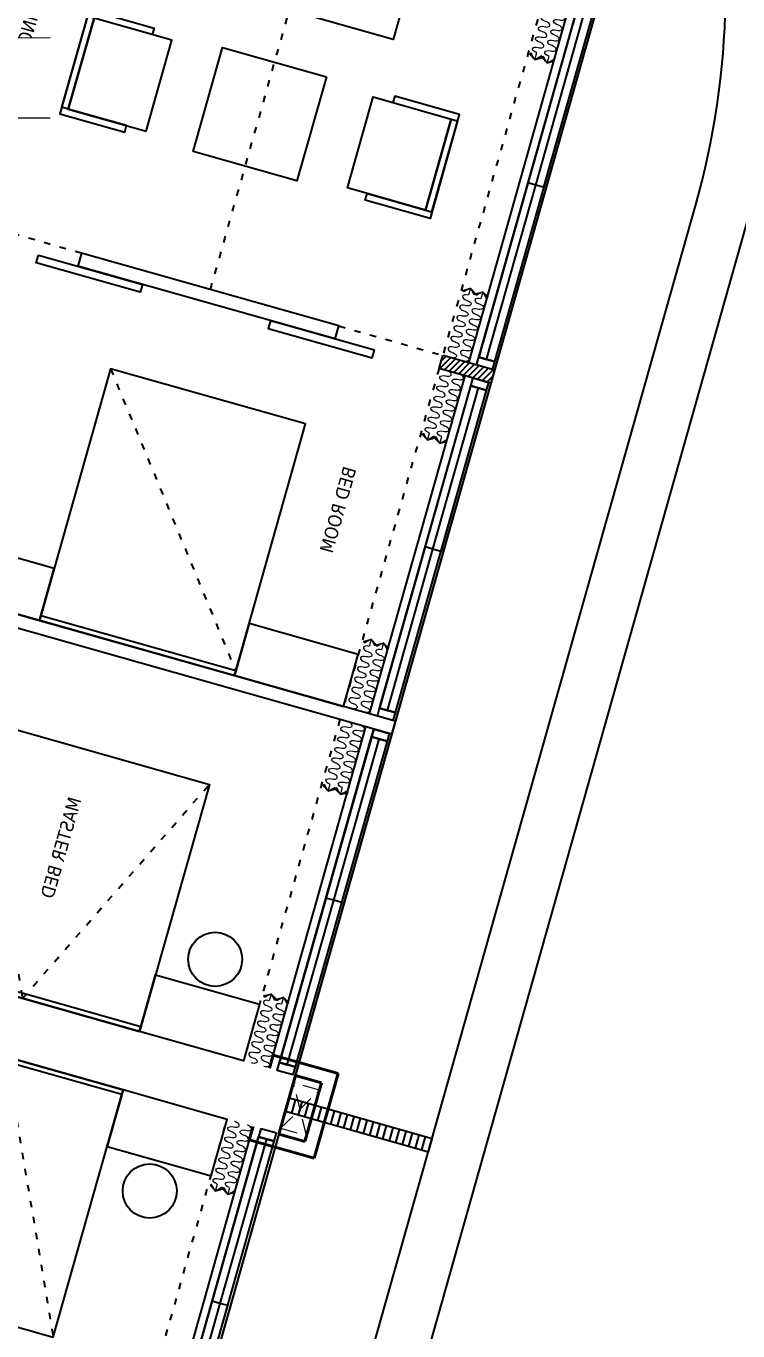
# Model space of a CAD drawing. Header units: millimetres. Extents: x -361679452 to 361242511, y -278557090 to 278849308.
# Drawn here: x -32274 to -27003, y 121975 to 131631 of the extents above; entities that cross this region are included whole.
import ezdxf
from ezdxf.enums import TextEntityAlignment as Align
from ezdxf.xclip import XClip

# ---------------------------------------------------------------- set-up
doc = ezdxf.new("R2010")
doc.units = ezdxf.units.MM
doc.header["$MEASUREMENT"] = 0
doc.header["$XCLIPFRAME"] = 0
doc.set_wipeout_variables(frame=1)
doc.linetypes.add('ACAD_ISO03W100', pattern=[30, 12, -18])
doc.linetypes.add('HIDDEN', pattern=[0.375, 0.25, -0.125])
for name, color, linetype in [('1VinaPVC-Text', 9, 'Continuous'), ('A-_FURN----_E-_N', 251, 'Continuous'), ('A-ANNO-ROOM', 50, 'Continuous'), ('A-WALL-FNSH', 11, 'Continuous'), ('IDEA - dim', 251, 'Continuous'), ('KT-Net manh', 139, 'Continuous'), ('KT-Tuong', 1, 'Continuous'), ('Xref_NT1+NT2_MBDV Cot vach_220729$0$ccu12-Thay', 7, 'Continuous')]:
    doc.layers.add(name, color=color, linetype=linetype)
for name, color, linetype, lineweight in [('CIC36 net manh', 8, 'Continuous', 9), ('KT-Chuviet', 255, 'Continuous', 15), ('KT-lomo nuoc', 3, 'HIDDEN', 5), ('KT-Net cat', 1, 'Continuous', 40), ('KT-Net thay', 7, 'Continuous', 15), ('KT-Net truc', 18, 'Continuous', 15)]:
    doc.layers.add(name, color=color, linetype=linetype, lineweight=lineweight)
doc.styles.add('220126_HDN_HBA typical plan$0$211210_HDN_HBA_TYPICAL PLAN CORE OPT 1$0$HBA-Text', font='GOTHIC.TTF')
doc.styles.add('font unicode ccu', font='arial.ttf')
doc.styles.add('ROMANS', font='ROMANS.SHX')
doc.styles.add('Tahoma', font='tahoma.ttf')

# ---------------------------------------------------------------- blocks, each defined once
blk = doc.blocks.new('*U57')
for points in [[(396.7561588253833, -484.1490495130481), (464.3337632049024, -466.3349522090732), (394.4481821902239, -466.0516779393653)], [(482.6951045578201, -398.9039813853606), (464.6170375002125, -396.4493711387506), (464.3337632049024, -466.3349522090732)]]:
    blk.add_hatch(color=256).paths.add_polyline_path(points)
blk.add_line((464.3337632049024, -466.3349522090732), (416.9273155568029, -418.7598943406972))
for points in [[(396.7561588253833, -484.1490495130481), (464.3337632049024, -466.3349522090732), (394.4481821902239, -466.0516779393653)], [(482.6951045578201, -398.9039813853606), (464.6170375002125, -396.4493711387506), (464.3337632049024, -466.3349522090732)]]:
    blk.add_lwpolyline(points, close=True)
for centre in [(16.76743755071067, -17.17677016190672), (85.71403000141326, -87.65612936302188), (155.3043908096025, -157.4940017787478), (224.8947516177918, -227.3318741944736), (294.485112425981, -297.1697466101995), (364.0754732341703, -367.0076190259254)]:
    blk.add_ellipse(centre, major_axis=(34.52187991841241, 31.95056764796491), ratio=0.5238875827070036, start_param=4.731720461219403, end_param=7.873313114809197)
at = {"extrusion": (0, 0, -1)}
for centre in [(51.5728287498025, -52.1059534814385), (120.5194212005051, -122.5853126825537), (190.1097820086943, -192.4231850982796), (259.7001428168836, -262.2610575140054), (329.2905036250728, -332.0989299297313), (398.8808644332621, -401.9368023454572)]:
    blk.add_ellipse(centre, major_axis=(-32.07293168385898, -34.4082260416161), ratio=0.5238875826554585, start_param=4.731720461217387, end_param=7.87331311480718, dxfattribs=at)
blk = doc.blocks.new('27')
at = {"layer": 'A-_FURN----_E-_N'}
h = blk.add_hatch(dxfattribs=at)
h.set_pattern_fill('ANSI31', color=256, scale=9.999999999999995, angle=105.7787795901379)
h.set_pattern_definition([(150.7787795901379, (12650.90008585712, -59996.87987092296), (-15.49980791152992, -27.70953725174193), [])])
h.paths.add_polyline_path([(3149.994292274103, 7699.999999294479), (3049.994292274074, 7699.999999294465), (3049.994292274117, 8099.999999294465), (3149.994292274088, 8099.999999294465)])
blk.add_line((3049.994292274103, 4920.000000000015), (3149.994292274088, 4920), dxfattribs=at)
at = {"layer": 'A-_FURN----_E-_N', "linetype": 'Continuous'}
for points in [[(1349.999999999971, 6835.738865495136), (1349.999999999985, 7283.743899560242), (2049.999999999985, 7283.743899560242), (2049.999999999985, 7333.743899560257), (1299.999999999985, 7333.743899560257), (1299.999999999971, 6835.73886549515)], [(2049.999999999971, 6835.738865495136), (2049.999999999985, 7283.743899560242), (1349.999999999985, 7283.743899560242), (1349.999999999971, 7333.743899560242), (2099.999999999971, 7333.743899560242), (2099.999999999971, 6835.73886549515)], [(2049.999999999985, 7283.743899560242), (2049.999999999985, 6683.743899560257), (1349.999999999971, 6683.743899560242), (1349.999999999985, 7283.743899560242)], [(300, 6709.999999647203), (899.9999999999563, 6709.999999647203), (899.9999999999709, 5909.999999647218), (299.9999999999709, 5909.999999647211)], [(1299.999999999985, 6309.999999647189), (2099.999999999985, 6309.999999647203), (2099.999999999985, 5509.999999647203), (1299.999999999971, 5509.999999647218)], [(2049.999999999985, 4536.256099734179), (2049.999999999971, 5136.256099734164), (1350, 5136.256099734179), (1349.999999999956, 4536.256099734179)], [(1349.999999999971, 4984.261133799286), (1349.999999999956, 4536.256099734179), (2049.999999999985, 4536.256099734179), (2049.999999999971, 4486.256099734179), (1300, 4486.256099734179), (1299.999999999942, 4984.261133799257)], [(2049.999999999971, 4984.261133799286), (2049.999999999985, 4536.256099734179), (1349.999999999956, 4536.256099734179), (1350, 4486.256099734164), (2099.999999999985, 4486.256099734164), (2100, 4984.261133799286)]]:
    blk.add_lwpolyline(points, close=True, dxfattribs=at)
at = {"layer": 'A-WALL-FNSH', "color": 5}
for points in [[(2989.994292274088, 7959.999999313484), (285.0001801965554, 7959.999999313572), (285.0001801965409, 8079.999999313572), (2989.994292274103, 8079.999999313484)], [(1649.997146137044, 8019.999999313572), (285.0001801965263, 8019.999999313572), (285.0001801965409, 8079.999999313572), (1649.99714613703, 8079.999999313572)], [(1649.99714613703, 7959.999999313572), (2989.994292274088, 7959.999999313484), (2989.994292274103, 8019.999999313513), (1649.997146137044, 8019.999999313572)], [(3049.994292274088, 8079.999999313513), (3049.994292274103, 7959.999999313513), (2989.994292274088, 7959.999999313484), (2989.994292274103, 8079.999999313484)], [(3209.994292274088, 8079.999999313441), (3209.994292274088, 7959.999999313455), (3149.994292274103, 7959.999999313448), (3149.994292274103, 8079.999999313455)], [(5689.994292274088, 7959.999999313441), (3209.994292274088, 7959.999999313455), (3209.994292274088, 8079.999999313441), (5689.994292274103, 8079.999999313441)], [(4449.994292274088, 8019.999999313455), (3209.994292274103, 8019.999999313455), (3209.994292274088, 8079.999999313441), (4449.994292274103, 8079.999999313441)], [(4449.994292274117, 7959.999999313441), (5689.994292274088, 7959.999999313441), (5689.994292274088, 8019.999999313441), (4449.994292274088, 8019.999999313455)], [(5749.994292274103, 8079.999999313441), (5749.994292274103, 7959.999999313441), (5689.994292274088, 7959.999999313441), (5689.994292274103, 8079.999999313441)], [(5909.994292274103, 8079.999999313513), (5909.994292274103, 7959.999999313513), (5849.994292274103, 7959.999999313499), (5849.994292274088, 8079.999999313499)], [(8415.000180194853, 7959.999999313513), (5909.994292274103, 7959.999999313513), (5909.994292274103, 8079.999999313513), (8415.000180194853, 8079.999999313513)], [(7149.994292274103, 8019.999999313499), (5909.994292274088, 8019.999999313492), (5909.994292274103, 8079.999999313513), (7149.994292274088, 8079.999999313499)], [(7149.994292274074, 7959.999999313513), (8415.000180194853, 7959.999999313513), (8415.000180194853, 8019.999999313528), (7149.994292274103, 8019.999999313499)], [(8475.000180194853, 8079.999999313506), (8475.000180194853, 7959.999999313513), (8415.000180194853, 7959.999999313513), (8415.000180194853, 8079.999999313513)]]:
    blk.add_lwpolyline(points, close=True, dxfattribs=at)
for points in [[(225.0001801965118, 7959.999999313557), (2989.994292274088, 7959.999999313484)], [(3149.994292274103, 7959.999999313448), (5689.994292274088, 7959.999999313441)], [(5849.994292274103, 7959.999999313499), (8415.000180194853, 7959.999999313513)]]:
    blk.add_lwpolyline(points, dxfattribs=at)
at = {"layer": 'IDEA - dim'}
for p, q in [((8475.000180194838, 8099.999999294552), (225.0001801965118, 8099.999999294363)), ((3049.994292274117, 8099.999999294465), (3049.994292274074, 7699.999999294465)), ((3149.994292274088, 8099.999999294465), (3149.994292274103, 7699.999999294479)), ((3049.994292274103, 7899.999999294421), (225.0001801965263, 7899.999999294356)), ((5749.994292274103, 7899.999999294465), (3149.994292274103, 7899.999999294392)), ((8475.000180194853, 7899.999999294552), (5849.994292274103, 7899.999999294458)), ((3149.994292274103, 7699.999999294479), (3049.994292274074, 7699.999999294465)), ((3049.994292274088, 6899.999999294479), (3049.994292274103, 4920.000000000015)), ((3149.994292274103, 6899.999999294472), (3049.994292274088, 6899.999999294479)), ((3149.994292274103, 6899.999999294472), (3149.994292274088, 4920))]:
    blk.add_line(p, q, dxfattribs=at)
for points in [[(5749.994292274074, 6859.999999647262), (5749.994292274103, 7699.999999294465), (5349.994292274103, 7699.999999294458), (5349.994292274088, 6859.999999647262)], [(8040.000180194882, 7699.999999294479), (8475.000180194853, 7699.999999294465), (8475.000180194853, 6899.999999294538), (8040.000180194853, 6899.999999294538)], [(3149.994292274088, 7202.6477187071), (3149.994292274088, 6402.647718707085), (3209.994292274088, 6402.647718707114), (3209.994292274117, 7202.647718707114)], [(5749.994292274088, 5359.99999964732), (5749.994292274103, 6859.999999647334), (5713.994292274103, 6859.999999647305), (5713.994292274088, 5359.99999964732)], [(8475.000180194853, 5099.999999294538), (6575.000180194853, 5099.999999294538), (6575.000180194853, 6899.999999294538), (8475.000180194853, 6899.999999294538)], [(8475.000180194853, 5099.999999294538), (8475.000180194853, 6899.999999294538), (8439.000180194882, 6899.999999294538), (8439.000180194867, 5099.999999294538)], [(3149.994292274088, 4617.352280587365), (3149.994292274088, 5417.352280587365), (3209.994292274074, 5417.352280587365), (3209.994292274088, 4617.35228058738)], [(5749.994292274103, 4669.999999993597), (5749.994292274088, 5359.999999647276), (5349.994292274103, 5359.999999647262), (5349.994292274074, 4669.999999993597)]]:
    blk.add_lwpolyline(points, close=True, dxfattribs=at)
blk.add_lwpolyline([(5713.994292274103, 6859.999999647305), (3813.994292274088, 6859.99999964732), (3813.994292274117, 5359.99999964732), (5713.994292274088, 5359.99999964732)], dxfattribs=at)
blk.add_circle((7809.236084447009, 7293.418592687587), 199.9999999999999, dxfattribs=at)
at = {"layer": 'KT-Net manh', "linetype": 'ACAD_ISO03W100', "ltscale": 4}
for p, q in [((225.0001801965263, 7699.999999294363), (3049.994292244301, 7699.999999294465)), ((3049.994292274088, 6899.999999294479), (3049.994292244301, 7699.999999294465)), ((3149.994292244301, 7699.999999294465), (5749.994292274103, 7699.999999294465)), ((5849.994292244301, 7699.999999294479), (8475.000180194853, 7699.999999294472)), ((3813.994292274117, 5359.99999964732), (5713.994292274103, 6859.999999647305)), ((599.9999999999563, 5909.999999647203), (3049.994292274088, 5909.999999647203)), ((3049.994292274103, 4920.000000000015), (3049.994292274088, 4120.000000000015))]:
    blk.add_line(p, q, dxfattribs=at)
blk.add_lwpolyline([(6575.000180194853, 5099.999999294538), (8475.000180194853, 5999.999999294538), (6575.000180194853, 6899.999999294538)], dxfattribs=at)
at = {"layer": 'KT-Tuong'}
for p, q in [((5749.994292274088, 8099.999999294479), (5749.994292274074, 4119.999999999985)), ((5849.994292274088, 8099.999999294479), (5849.994292274103, 3970.000000000058))]:
    blk.add_line(p, q, dxfattribs=at)
at = {"layer": 'CIC36 net manh', "color": 8, "xscale": 0.8100000000112605, "yscale": 0.8100000000112605, "zscale": 0.8100000000112605, "rotation": 45.123201203973}
for p in [(225.5284508862824, 7856.29028462265), (3150.522562934057, 7856.29028462265), (5850.522562934071, 7856.290284622635), (225.7461652183119, 7761.336658135697), (3150.740277266101, 7761.336658135697), (5850.740277266115, 7761.336658135719)]:
    blk.add_blockref('*U57', p, dxfattribs=at)
at = {"layer": 'CIC36 net manh', "color": 8, "extrusion": (0, 0, -1), "xscale": 0.8100000000112606, "yscale": 0.8100000000112606, "zscale": -0.8100000000112604, "rotation": 45.12320120397301}
for p in [(-3049.46602155453, 7856.29028462265), (-5749.466021584332, 7856.29028462265), (-8474.471909505068, 7856.29028462265), (-3049.248307222486, 7761.336658135697), (-5749.248307252274, 7761.336658135711), (-8474.254195173038, 7761.336658135704)]:
    blk.add_blockref('*U57', p, dxfattribs=at)
at = {"layer": '1VinaPVC-Text', "style": 'Tahoma', "text_generation_flag": 4}
for s, height, p in [('BED ROOM', 100.0000000000054, (4033.281316090375, 7314.062305466752)), ('MASTER BED', 100.0000000000014, (6939.872439958854, 6019.426195881169)), ('LIVING ROOM', 100.0000000000054, (1280.212206779033, 4137.080444374005))]:
    blk.add_text(s, height=height, dxfattribs=at).set_placement(p)
blk = doc.blocks.new('34')
at = {"layer": 'A-WALL-FNSH', "color": 5}
for points in [[(224.999819806013, 8079.999999313528), (224.9998198059911, 7959.999999313528), (284.9998198060057, 7959.999999313513), (284.9998198060202, 8079.999999313513)], [(284.9998198060057, 7959.999999313513), (2790.005707726756, 7959.999999313237), (2790.005707726763, 8079.999999313237), (284.9998198060202, 8079.999999313513)], [(1550.005707726741, 7959.999999313368), (284.9998198060057, 7959.999999313513), (284.9998198059984, 8019.999999313528), (1550.005707726748, 8019.999999313353)], [(1550.005707726748, 8019.999999313353), (2790.00570772677, 8019.999999313222), (2790.005707726763, 8079.999999313237), (1550.00570772677, 8079.999999313353)]]:
    blk.add_lwpolyline(points, close=True, dxfattribs=at)
blk.add_lwpolyline([(2850.005707726741, 7959.999999313208), (284.9998198060057, 7959.999999313513)], dxfattribs=at)
at = {"layer": 'IDEA - dim'}
for p, q in [((224.9998198060202, 8099.999999294552), (8474.999819804361, 8099.999999293461)), ((224.9998198059911, 7899.999999294552), (2850.005707726741, 7899.999999294174))]:
    blk.add_line(p, q, dxfattribs=at)
for points in [[(659.999819805962, 7699.999999294436), (224.999819805962, 7699.999999294465), (224.9998198058747, 6899.999999294552), (659.9998198058747, 6899.999999294494)], [(224.9998198056855, 5099.999999294538), (224.9998198058747, 6899.999999294552), (260.9998198058747, 6899.999999294538), (260.999819805671, 5099.999999294552)], [(224.9998198056855, 5099.999999294538), (2124.999819805671, 5099.999999294334), (2124.999819805889, 6899.999999294334), (224.9998198058747, 6899.999999294552)]]:
    blk.add_lwpolyline(points, close=True, dxfattribs=at)
blk.add_circle((890.7639155537618, 7293.418592687522), 199.9999999999999, dxfattribs=at)
at = {"layer": 'KT-Net manh', "linetype": 'ACAD_ISO03W100', "ltscale": 4}
blk.add_line((2850.005707756522, 7699.999999294188), (224.999819805962, 7699.999999294494), dxfattribs=at)
blk.add_lwpolyline([(2124.999819805671, 5099.999999294334), (224.9998198057729, 5999.999999294552), (2124.999819805889, 6899.999999294334)], dxfattribs=at)
at = {"layer": 'CIC36 net manh', "color": 8, "xscale": 0.8100000000112604, "yscale": 0.8100000000112604, "zscale": 0.8100000000112604, "rotation": 45.12320120396667}
for p in [(225.5280904957544, 7856.29028462265), (225.7458048277913, 7761.336658135726)]:
    blk.add_blockref('*U57', p, dxfattribs=at)
blk = doc.blocks.new('Louvre')
for p, q in [((-390.067916277796, 975.9572027104441, 0.1512365001885502), (-295.1435544323176, 1008.729661013116, 0.1512365002144518)), ((-373.750619571656, 928.6946823777398, 0.1512365001885502), (-278.8262577261776, 961.4671406804118, 0.1512365002144518)), ((-357.4333228655159, 881.4321620450355, 0.1512365001885502), (-262.5089610200375, 914.2046203477075, 0.1512365002144518)), ((-341.1160261593759, 834.1696417123312, 0.1512365001885502), (-246.1916643138975, 866.9421000150032, 0.1512365002144518)), ((-324.7987294532359, 786.9071213796269, 0.1512365001885502), (-229.8743676077574, 819.6795796822989, 0.1512365002144518)), ((-308.4814327470958, 739.6446010469226, 0.1512365001885502), (-213.5570709016174, 772.4170593495946, 0.1512365002144518)), ((-292.1641360409558, 692.3820807142183, 0.1512365001885502), (-197.2397741954774, 725.1545390168903, 0.1512365002144518)), ((-275.8468393348157, 645.119560381514, 0.1512365001885502), (-180.9224774893373, 677.892018684186, 0.1512365002144518)), ((-259.5295426286757, 597.8570400488097, 0.1512365001885502), (-164.6051807831973, 630.6294983514817, 0.1512365002144518)), ((-243.2122459225357, 550.5945197161054, 0.1512365001885502), (-148.2878840770572, 583.3669780187774, 0.1512365002144518)), ((-226.8949492163956, 503.3319993834011, 0.1512365001885502), (-131.9705873709172, 536.1044576860731, 0.1512365002144518)), ((-210.5776525102556, 456.0694790506968, 0.1512365001885502), (-115.6532906647772, 488.8419373533688, 0.1512365002144518)), ((-194.2603558041155, 408.8069587179925, 0.1512365001885503), (-99.33599395863712, 441.5794170206646, 0.1512365002144518)), ((-177.9430590979755, 361.5444383852882, 0.1512365001885503), (-83.01869725249708, 394.3168966879603, 0.1512365002144518)), ((-161.6257623918355, 314.2819180525839, 0.1512365001885503), (-66.70140054635704, 347.054376355256, 0.1512365002144518)), ((-145.3084656856954, 267.0193977198796, 0.1512365001885503), (-50.38410384021699, 299.7918560225517, 0.1512365002144518)), ((-128.9911689795554, 219.7568773871753, 0.1512365001885503), (-34.06680713407695, 252.5293356898474, 0.1512365002144518)), ((-112.6738722734153, 172.494357054471, 0.1512365001885503), (-17.74951042793691, 205.2668153571431, 0.1512365002144518)), ((-96.35657556727529, 125.2318367217667, 0.1512365001885503), (-1.43221372179687, 158.0042950244388, 0.1512365002144518)), ((-80.03927886113524, 77.96931638906244, 0.1512365001885503), (14.88508298434317, 110.7417746917345, 0.1512365002144518)), ((-63.7219821549952, 30.70679605635814, 0.1512365001885503), (31.20237969048321, 63.47925435903016, 0.1512365002144518)), ((-47.40468544885516, -16.55572427634615, 0.1512365001885503), (47.51967639662325, 16.21673402632587, 0.1512365002144518))]:
    blk.add_line(p, q)
at = {"elevation": 0.1512365001885503}
blk.add_lwpolyline([(47.5188208874315, 16.2192119784886), (-311.4533339738846, 1055.970408101566), (-405.9933989513665, 1023.379364635679), (-47.40468544885516, -16.55572427634615)], close=True, dxfattribs=at)
blk = doc.blocks.new('A$C21AF0CCA')
at = {"layer": 'A-ANNO-ROOM', "insert": (1197.56892258345, 814.6835720778872), "char_height": 600, "attachment_point": 2, "rotation": 0.10542954816276216, "style": '220126_HDN_HBA typical plan$0$211210_HDN_HBA_TYPICAL PLAN CORE OPT 1$0$HBA-Text'}
blk.add_mtext_dynamic_manual_height_columns('1-BR+', width=722857412.8743668, gutter_width=9765.624999999996, heights=[0], dxfattribs=at)
blk = doc.blocks.new('TAG CAO DO SAN')
at = {"layer": 'KT-Net thay', "flags": 128}
blk.add_lwpolyline([(1526701.778855525, -266095.2298759429), (1526701.778855525, -266566.6584041911), (1527644.63591202, -266566.6584041911), (1527644.63591202, -266095.2298759429)], close=True, dxfattribs=at)
blk.add_wipeout([(1526701.778855525, -266095.2298759429), (1527644.6359120198, -266095.2298759429), (1527644.6359120198, -266566.65840419114), (1526701.778855525, -266566.65840419114)]).dxf.layer = 'KT-Net thay'
for points in [[(1526701.778855525, -266330.9441400666), (1527644.63591202, -266330.9441400666)], [(1526701.778855525, -266566.6584041911), (1527644.63591202, -266566.6584041911)]]:
    blk.add_lwpolyline(points, dxfattribs=at)
at = {"layer": 'KT-Chuviet', "color": 31, "style": 'ROMANS', "width": 0.75}
blk.add_text('DTTT:', height=117.8571320618522, dxfattribs=at).set_placement((1526748.92170835, -266507.8139601254))
at = {"layer": 'KT-Chuviet', "color": 31, "style": 'font unicode ccu', "width": 0.75}
blk.add_attdef('TÊNPHÒNG', text='', height=117.85713, dxfattribs=at).set_placement((1527175.308820772, -266213.4467624734), align=Align.MIDDLE_CENTER)
at = {"layer": 'KT-Chuviet', "color": 31, "ltscale": 15, "style": 'ROMANS', "width": 0.75, "flags": 8}
blk.add_attdef('CAO-DO', (1527091.943339912, -266507.7298381611), '', height=117.8571320618522, dxfattribs=at)
blk = doc.blocks.new('*U196')
at = {"layer": 'KT-lomo nuoc', "ltscale": 500}
for p, q in [((157.1794609717314, -312.7306059659411), (-178.6978908077722, -89.82613189332976)), ((-21.51842983604143, -402.5474408069309), (-2.602085213965211e-18, -0.009297052340116352))]:
    blk.add_line(p, q, dxfattribs=at)
blk.add_lwpolyline([(157.1794609717314, -312.7306059659411), (-21.51842983604143, -402.5474408069309), (-178.6978908077722, -89.82613189332976), (-2.602085213965211e-18, -0.009297052340116352)], close=True, dxfattribs=at)
blk = doc.blocks.new('CTN TB 33-35')
at = {"layer": 'KT-Net cat'}
for p, q in [((-8125.834740565042, -28021.26745511015), (-8153.027113978525, -28117.49933562402)), ((-7644.675337973535, -28157.22932217899), (-8125.834740563838, -28021.2674551059)), ((-7960.563352942547, -28171.88408245516), (-8082.929033308825, -28604.92754478738)), ((-7768.099591906324, -28226.26882928258), (-7960.563352942801, -28171.88408245324)), ((-7644.675337971574, -28157.22932217555), (-7821.425765167103, -28782.73654554359)), ((-7768.099591904778, -28226.26882927993), (-7890.465272270885, -28659.31229161154)), ((-8275.212215948544, -28549.90374382192), (-8302.585167760768, -28646.77467847889)), ((-7821.425765167212, -28782.73654554831), (-8302.585167759495, -28646.77467847438)), ((-7890.465272271082, -28659.31229161524), (-8082.929033307526, -28604.92754478578))]:
    blk.add_line(p, q, dxfattribs=at)
at = {"layer": 'KT-lomo nuoc', "linetype": 'HIDDEN', "xscale": -0.9999999999999997, "rotation": 10.8976534755902}
blk.add_blockref('*U196', (-7975.497696240091, -28224.81760648807, -4.865301603549564e-08), dxfattribs=at)

msp = doc.modelspace()

# ---------------------------------------------------------------- linework, layer by layer
at = {"layer": 'Xref_NT1+NT2_MBDV Cot vach_220729$0$ccu12-Thay'}
for p, q in [((-39956.46061005953, 85572.02483639377), (-27317.70464956851, 130299.6794266739)), ((-39571.53309191598, 85463.25532882937), (-26913.52230083194, 130259.0513892557))]:
    msp.add_line(p, q, dxfattribs=at)
at = {"layer": 'Xref_NT1+NT2_MBDV Cot vach_220729$0$ccu12-Thay', "elevation": 1.118653840349523e-10}
msp.add_lwpolyline([(-41014.83310405511, 85871.7715516708), (-27947.33468268134, 132116.7150870421, 0.02468762443620558), (-27655.26070793995, 133393.1444917977, 0.08689377473881693), (-27653.48160023146, 134119.9891762142), (-28143.84053745584, 136121.0375072754), (-32861.93606734156, 155605.6146970099, 0.7715449943642202), (-41527.24563588432, 155769.6529522115), (-55361.54319571142, 106818.0054839184)], format="xyb", dxfattribs=at)
at = {"layer": 'Xref_NT1+NT2_MBDV Cot vach_220729$0$ccu12-Thay'}
msp.add_arc((-33053.12466990828, 131920.3450893831), 5960, 344.2212255547612, 13.61188975593244, dxfattribs=at)

# ---------------------------------------------------------------- block references
at = {"layer": 'A-ANNO-ROOM'}
for p in [(-193366.6029767873, 192837.9996409905, 5.460855537377236e-05), (-194725.1126339572, 187914.7636662904, 5.460855537377236e-05), (-204628.500881133, 156603.4286092457, 5.461079910308954e-05)]:
    msp.add_blockref('A$C21AF0CCA', p, dxfattribs=at)
at = {"layer": 'IDEA - dim', "rotation": 254.2212141373423}
msp.add_blockref('27', (-35769.30172810683, 134223.0630842002), dxfattribs=at)
at = {"layer": 'KT-Net manh', "extrusion": (-2.296437076589002e-08, -8.126923978077097e-08, 0.9999999999999964), "rotation": 55.16779549648923}
msp.add_blockref('Louvre', (-29281.97144490696, 123348.9225208316, -0.1605885594046636), dxfattribs=at)
at = {"layer": 'KT-Tuong', "rotation": 254.2212141373278}
msp.add_blockref('34', (-38135.04028572742, 125850.8896896808), dxfattribs=at)

# ---------------------------------------------------------------- next in the draw order: block references
at = {"layer": 'KT-Net truc'}
ref = msp.add_blockref('TAG CAO DO SAN', (-3851207.719201197, 796779.5675876188, -3.413046139884756e-05), dxfattribs=dict(at, xscale=2.5, yscale=2.5, zscale=2.5))
XClip(ref).set_block_clipping_path([(1526674.1636322693, -266330.944140067), (1527644.6359120195, -266095.2298759429)])
ref.add_attrib('CAO-DO', '72.0', (-33477.8608514169, 130510.2429922162, -3.413046139884756e-05), dxfattribs={"layer": 'KT-Chuviet', "color": 31, "ltscale": 15, "height": 294.6428301546305, "style": 'ROMANS', "width": 0.7500000000000001})
ref.add_attrib('CAO-DO', '-0.030', (-33477.8608514169, 129920.9573319069, -3.413046139884756e-05), dxfattribs={"layer": 'KT-Chuviet', "color": 31, "ltscale": 15, "height": 294.6428301546305, "style": 'ROMANS', "width": 0.7500000000000001})
ref.add_attrib('TÊNPHÒNG', 'N.B2.1', dxfattribs={"layer": 'KT-Chuviet', "color": 31, "height": 294.642825, "style": 'font unicode ccu', "width": 0.7500000000000001}).set_placement((-33269.44714926575, 131245.9506814354, -3.413046139884756e-05), align=Align.MIDDLE_CENTER)

# ---------------------------------------------------------------- next in the draw order: block references
msp.add_blockref('CTN TB 33-35', (-22318.51364461955, 152036.7143738797))

doc.saveas('drawing.dxf')
